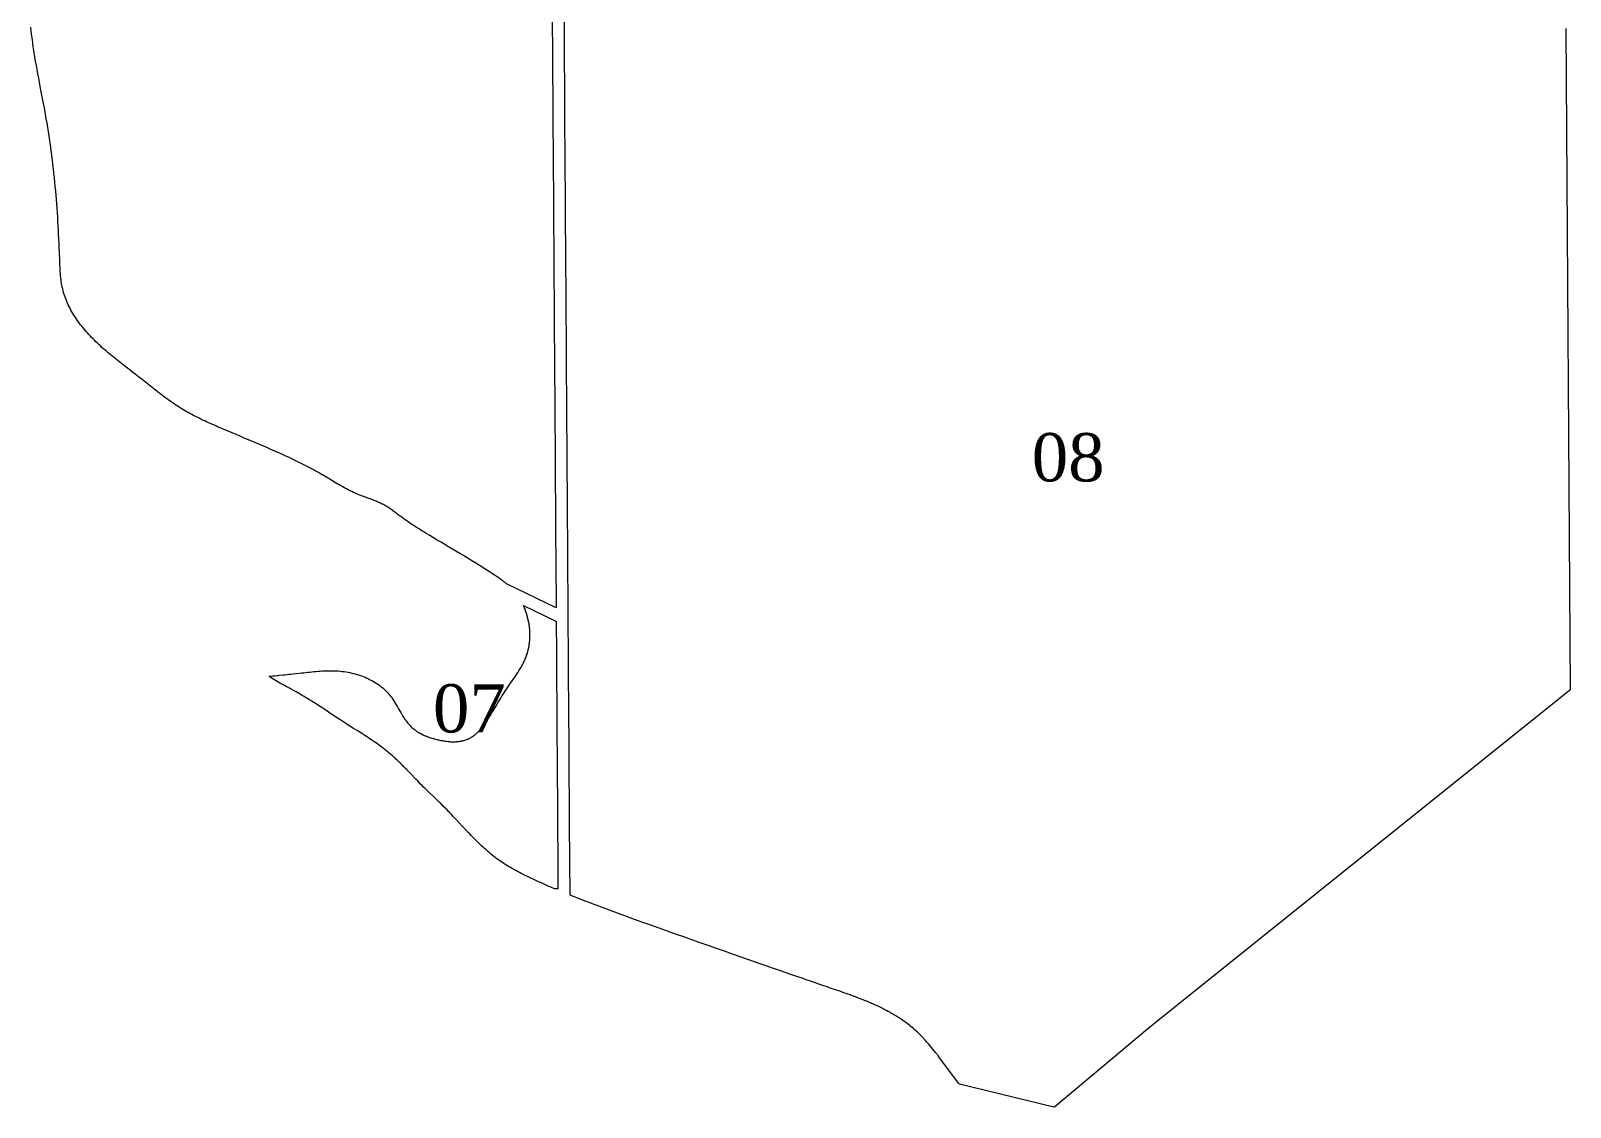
# Model space of a CAD drawing. Extents: x 714962 to 716434, y 7854207 to 7855162.
# Drawn here: x 715169 to 715807, y 7854207 to 7854654 of the extents above; entities that cross this region are included whole.
import ezdxf
from ezdxf.enums import TextEntityAlignment as Align

# ---------------------------------------------------------------- set-up
doc = ezdxf.new("R2010")
doc.units = 0
doc.layers.add('NUMERAÇÕES', color=7, linetype='Continuous')
doc.layers.add('ÁREAS', color=7, linetype='Continuous')
doc.layers.add('NUMERAÇÕES DOS TALHÕES', color=7, linetype='Continuous', true_color=0xffffff)
doc.layers.add('TALHÕES', color=3, linetype='Continuous', lineweight=18, true_color=0x00ff00)
doc.styles.add('AREAS', font='times.ttf')

# ---------------------------------------------------------------- blocks, each defined once
blk = doc.blocks.new('area_de_talhao')
at = {"layer": 'NUMERAÇÕES', "linetype": 'Continuous', "style": 'AREAS'}
blk.add_attdef('NRO', text='', height=20, dxfattribs=at).set_placement((0, 6.08), align=Align.CENTER)
at = {"layer": 'ÁREAS', "linetype": 'Continuous', "style": 'AREAS', "flags": 1}
for tag, height, p in [('AREAREAL', 0.001, (0, 0)), ('AREA', 20, (0, -23.92))]:
    blk.add_attdef(tag, text='', height=height, dxfattribs=at).set_placement(p, align=Align.CENTER)

msp = doc.modelspace()

# ---------------------------------------------------------------- linework, layer by layer
at = {"layer": 'TALHÕES', "lineweight": 18}
for points in [[(715385.13, 7854657.65), (715385.13, 7854654.02), (715385.16, 7854649.01), (715385.19, 7854644.03), (715385.23, 7854639.05), (715385.26, 7854634.06), (715385.29, 7854629.08), (715385.36, 7854619.11), (715385.39, 7854614.12), (715385.46, 7854604.16), (715385.49, 7854599.17), (715385.52, 7854594.19), (715385.56, 7854589.2), (715385.62, 7854579.23), (715385.65, 7854574.25), (715385.72, 7854564.28), (715385.75, 7854559.3), (715385.79, 7854554.31), (715385.82, 7854549.33), (715385.85, 7854544.34), (715385.92, 7854534.38), (715385.95, 7854529.39), (715386.02, 7854519.42), (715386.05, 7854514.44), (715386.08, 7854509.45), (715386.12, 7854504.47), (715386.15, 7854499.49), (715386.21, 7854489.52), (715386.25, 7854484.53), (715386.31, 7854474.57), (715386.35, 7854469.58), (715386.38, 7854464.6), (715386.41, 7854459.61), (715386.48, 7854449.64), (715386.51, 7854444.66), (715386.58, 7854434.69), (715386.61, 7854429.71), (715386.68, 7854419.74), (715386.71, 7854414.75), (715386.71, 7854414.63), (715366.19, 7854424.58), (715365.93, 7854424.8), (715365.88, 7854424.85), (715365.52, 7854425.13), (715365.47, 7854425.18), (715365.12, 7854425.46), (715365.06, 7854425.5), (715364.7, 7854425.77), (715364.66, 7854425.81), (715364.29, 7854426.08), (715364.25, 7854426.11), (715363.89, 7854426.38), (715363.84, 7854426.41), (715363.48, 7854426.66), (715363.43, 7854426.7), (715362.68, 7854427.22), (715362.61, 7854427.27), (715361.47, 7854428.04), (715361.43, 7854428.07), (715360.68, 7854428.56), (715360.66, 7854428.57), (715359.9, 7854429.07), (715359.88, 7854429.07), (715359.12, 7854429.57), (715359.11, 7854429.58), (715357.58, 7854430.55), (715357.56, 7854430.57), (715356.03, 7854431.54), (715356.01, 7854431.55), (715354.48, 7854432.51), (715354.46, 7854432.52), (715352.93, 7854433.47), (715352.91, 7854433.48), (715351.37, 7854434.42), (715351.36, 7854434.43), (715349.82, 7854435.37), (715349.81, 7854435.38), (715348.27, 7854436.31), (715348.26, 7854436.32), (715346.71, 7854437.25), (715346.71, 7854437.25), (715345.16, 7854438.18), (715345.15, 7854438.18), (715342.06, 7854440.02), (715342.06, 7854440.03), (715338.96, 7854441.86), (715337.42, 7854442.78), (715335.89, 7854443.69), (715334.37, 7854444.61), (715332.85, 7854445.53), (715332.09, 7854445.99), (715331.34, 7854446.45), (715330.6, 7854446.92), (715329.85, 7854447.39), (715329.11, 7854447.86), (715328.38, 7854448.33), (715327.64, 7854448.81), (715326.91, 7854449.28), (715326.19, 7854449.77), (715325.47, 7854450.25), (715324.76, 7854450.74), (715324.05, 7854451.24), (715323.34, 7854451.74), (715322.64, 7854452.24), (715321.94, 7854452.75), (715321.23, 7854453.28), (715319.79, 7854454.37), (715319.75, 7854454.4), (715319.02, 7854454.94), (715318.95, 7854454.98), (715318.21, 7854455.51), (715318.14, 7854455.56), (715317.78, 7854455.81), (715317.73, 7854455.84), (715317.35, 7854456.09), (715317.29, 7854456.13), (715316.92, 7854456.38), (715316.85, 7854456.42), (715316.47, 7854456.66), (715316.39, 7854456.71), (715316.01, 7854456.94), (715315.92, 7854456.99), (715315.53, 7854457.21), (715315.44, 7854457.26), (715315.05, 7854457.48), (715314.96, 7854457.52), (715314.57, 7854457.73), (715314.48, 7854457.77), (715314.08, 7854457.97), (715314.01, 7854458.01), (715313.6, 7854458.2), (715313.53, 7854458.23), (715313.12, 7854458.42), (715313.06, 7854458.45), (715312.65, 7854458.63), (715312.58, 7854458.66), (715312.17, 7854458.83), (715312.12, 7854458.86), (715311.7, 7854459.03), (715311.65, 7854459.05), (715311.24, 7854459.21), (715311.18, 7854459.23), (715310.33, 7854459.56), (715310.26, 7854459.59), (715308.97, 7854460.06), (715308.94, 7854460.07), (715307.25, 7854460.67), (715306.44, 7854460.96), (715305.65, 7854461.26), (715304.89, 7854461.55), (715304.14, 7854461.86), (715303.39, 7854462.18), (715302.65, 7854462.52), (715301.9, 7854462.87), (715301.16, 7854463.24), (715300.41, 7854463.62), (715299.68, 7854464.01), (715298.93, 7854464.41), (715298.18, 7854464.82), (715297.43, 7854465.25), (715296.68, 7854465.68), (715295.92, 7854466.12), (715295.17, 7854466.57), (715293.63, 7854467.49), (715292.08, 7854468.42), (715292.08, 7854468.43), (715290.53, 7854469.36), (715290.51, 7854469.37), (715289.73, 7854469.83), (715289.71, 7854469.84), (715288.93, 7854470.3), (715288.91, 7854470.31), (715288.13, 7854470.77), (715288.09, 7854470.78), (715287.31, 7854471.23), (715287.28, 7854471.25), (715286.49, 7854471.69), (715286.45, 7854471.71), (715285.66, 7854472.14), (715285.63, 7854472.16), (715284.84, 7854472.59), (715284.8, 7854472.61), (715284.01, 7854473.03), (715283.98, 7854473.05), (715283.18, 7854473.46), (715283.15, 7854473.48), (715282.34, 7854473.89), (715282.32, 7854473.9), (715281.51, 7854474.31), (715281.49, 7854474.32), (715280.68, 7854474.73), (715280.65, 7854474.74), (715279.84, 7854475.14), (715279.82, 7854475.15), (715279.01, 7854475.54), (715278.99, 7854475.55), (715278.17, 7854475.94), (715278.15, 7854475.95), (715277.34, 7854476.34), (715277.32, 7854476.34), (715276.5, 7854476.73), (715276.49, 7854476.73), (715275.67, 7854477.11), (715275.65, 7854477.12), (715274.83, 7854477.5), (715274.82, 7854477.5), (715274, 7854477.88), (715273.98, 7854477.89), (715272.34, 7854478.63), (715272.32, 7854478.63), (715270.67, 7854479.37), (715270.66, 7854479.37), (715269.01, 7854480.1), (715269, 7854480.11), (715267.35, 7854480.83), (715267.34, 7854480.84), (715265.68, 7854481.56), (715265.67, 7854481.56), (715264.02, 7854482.28), (715264.01, 7854482.28), (715262.35, 7854482.99), (715262.34, 7854483), (715260.69, 7854483.7), (715260.68, 7854483.71), (715259.02, 7854484.41), (715259.01, 7854484.42), (715257.35, 7854485.12), (715257.34, 7854485.12), (715255.68, 7854485.82), (715255.67, 7854485.83), (715252.33, 7854487.22), (715250.68, 7854487.92), (715249.03, 7854488.62), (715247.38, 7854489.32), (715246.56, 7854489.67), (715245.75, 7854490.03), (715244.93, 7854490.38), (715244.13, 7854490.74), (715243.32, 7854491.1), (715242.52, 7854491.46), (715241.72, 7854491.83), (715240.93, 7854492.2), (715240.14, 7854492.57), (715239.36, 7854492.95), (715238.58, 7854493.33), (715237.81, 7854493.72), (715237.04, 7854494.11), (715236.27, 7854494.5), (715235.51, 7854494.9), (715234.76, 7854495.31), (715234.01, 7854495.72), (715233.27, 7854496.13), (715232.53, 7854496.56), (715231.8, 7854496.99), (715231.08, 7854497.42), (715230.36, 7854497.86), (715229.65, 7854498.31), (715228.95, 7854498.77), (715228.24, 7854499.24), (715227.54, 7854499.72), (715226.84, 7854500.2), (715226.14, 7854500.7), (715225.44, 7854501.2), (715224.74, 7854501.71), (715224.04, 7854502.23), (715223.34, 7854502.75), (715222.65, 7854503.28), (715221.95, 7854503.82), (715221.25, 7854504.36), (715220.56, 7854504.9), (715219.16, 7854506.01), (715216.34, 7854508.27), (715214.92, 7854509.39), (715214.9, 7854509.41), (715213.49, 7854510.53), (715213.47, 7854510.54), (715212.05, 7854511.65), (715212.03, 7854511.67), (715210.61, 7854512.77), (715210.6, 7854512.78), (715207.76, 7854514.97), (715206.36, 7854516.06), (715204.96, 7854517.16), (715204.27, 7854517.71), (715203.59, 7854518.25), (715202.91, 7854518.8), (715202.23, 7854519.35), (715201.56, 7854519.91), (715200.9, 7854520.46), (715200.24, 7854521.02), (715199.58, 7854521.58), (715198.93, 7854522.15), (715198.29, 7854522.72), (715197.66, 7854523.29), (715197.03, 7854523.87), (715196.4, 7854524.46), (715195.79, 7854525.05), (715195.18, 7854525.65), (715194.57, 7854526.25), (715193.98, 7854526.86), (715193.39, 7854527.48), (715192.81, 7854528.1), (715192.24, 7854528.73), (715191.68, 7854529.37), (715191.13, 7854530.01), (715190.59, 7854530.66), (715190.05, 7854531.32), (715189.53, 7854531.98), (715189.02, 7854532.65), (715188.53, 7854533.33), (715188.04, 7854534.01), (715187.57, 7854534.7), (715187.11, 7854535.39), (715186.67, 7854536.09), (715186.24, 7854536.79), (715185.82, 7854537.49), (715185.42, 7854538.2), (715185.04, 7854538.92), (715184.67, 7854539.63), (715184.33, 7854540.35), (715183.99, 7854541.07), (715183.68, 7854541.8), (715183.38, 7854542.53), (715183.11, 7854543.26), (715182.85, 7854543.99), (715182.61, 7854544.72), (715182.39, 7854545.46), (715182.19, 7854546.2), (715182.01, 7854546.95), (715181.84, 7854547.71), (715181.69, 7854548.49), (715181.56, 7854549.27), (715181.43, 7854550.07), (715181.33, 7854550.88), (715181.23, 7854551.7), (715181.14, 7854552.53), (715181.07, 7854553.36), (715181, 7854554.21), (715180.95, 7854555.07), (715180.9, 7854555.94), (715180.85, 7854556.82), (715180.81, 7854557.7), (715180.78, 7854558.59), (715180.64, 7854562.23), (715180.64, 7854562.24), (715180.57, 7854564.05), (715180.57, 7854564.06), (715180.49, 7854565.87), (715180.49, 7854565.89), (715180.41, 7854567.69), (715180.41, 7854567.71), (715180.32, 7854569.51), (715180.32, 7854569.53), (715180.23, 7854571.33), (715180.23, 7854571.35), (715180.13, 7854573.15), (715180.13, 7854573.16), (715180.02, 7854574.96), (715180.02, 7854574.98), (715179.91, 7854576.78), (715179.91, 7854576.8), (715179.79, 7854578.59), (715179.79, 7854578.61), (715179.67, 7854580.4), (715179.67, 7854580.42), (715179.54, 7854582.22), (715179.53, 7854582.24), (715179.39, 7854584.03), (715179.39, 7854584.05), (715179.25, 7854585.84), (715179.24, 7854585.87), (715179.09, 7854587.66), (715179.09, 7854587.68), (715178.93, 7854589.47), (715178.92, 7854589.5), (715178.75, 7854591.29), (715178.75, 7854591.31), (715178.57, 7854593.1), (715178.57, 7854593.13), (715178.38, 7854594.92), (715178.38, 7854594.94), (715178.18, 7854596.74), (715178.18, 7854596.76), (715177.97, 7854598.55), (715177.97, 7854598.58), (715177.75, 7854600.37), (715177.75, 7854600.39), (715177.52, 7854602.18), (715177.52, 7854602.21), (715177.29, 7854604), (715177.28, 7854604.02), (715177.04, 7854605.81), (715177.03, 7854605.84), (715176.78, 7854607.62), (715176.78, 7854607.65), (715176.51, 7854609.44), (715176.51, 7854609.46), (715176.24, 7854611.25), (715176.23, 7854611.27), (715175.95, 7854613.05), (715175.95, 7854613.08), (715175.65, 7854614.86), (715175.65, 7854614.89), (715175.35, 7854616.66), (715175.34, 7854616.69), (715175.03, 7854618.46), (715175.03, 7854618.48), (715174.71, 7854620.26), (715174.71, 7854620.27), (715174.38, 7854622.04), (715174.38, 7854622.06), (715174.05, 7854623.83), (715174.05, 7854623.84), (715173.38, 7854627.38), (715173.38, 7854627.39), (715172.71, 7854630.92), (715172.37, 7854632.68), (715172.04, 7854634.44), (715171.72, 7854636.2), (715171.4, 7854637.95), (715171.08, 7854639.71), (715170.78, 7854641.46), (715170.48, 7854643.22), (715170.34, 7854644.09), (715170.2, 7854644.97), (715170.06, 7854645.84), (715169.92, 7854646.72), (715169.79, 7854647.59), (715169.66, 7854648.46), (715169.54, 7854649.34), (715169.42, 7854650.21), (715169.3, 7854651.09), (715169.18, 7854651.97), (715169.07, 7854652.85), (715168.97, 7854653.72), (715168.76, 7854655.51)], [(715805.63, 7854655.01), (715807.44, 7854380.87), (715807.42, 7854380.66), (715807.27, 7854380.51), (715805.1, 7854378.77), (715632.2, 7854239.96), (715632.12, 7854239.89), (715593.59, 7854207.62), (715593.4, 7854207.49), (715593.18, 7854207.53), (715554.09, 7854217.11), (715553.89, 7854217.17), (715553.75, 7854217.33), (715545.41, 7854228.59), (715545.29, 7854228.75), (715544.15, 7854230.17), (715544.14, 7854230.18), (715543.57, 7854230.89), (715543.56, 7854230.9), (715542.98, 7854231.61), (715542.96, 7854231.63), (715542.39, 7854232.33), (715542.36, 7854232.36), (715541.78, 7854233.05), (715541.76, 7854233.08), (715541.17, 7854233.77), (715541.14, 7854233.81), (715540.55, 7854234.49), (715540.51, 7854234.53), (715539.91, 7854235.21), (715539.87, 7854235.25), (715539.26, 7854235.92), (715539.21, 7854235.97), (715538.6, 7854236.63), (715538.54, 7854236.68), (715537.92, 7854237.33), (715537.86, 7854237.39), (715537.23, 7854238.02), (715537.16, 7854238.08), (715536.52, 7854238.7), (715536.44, 7854238.77), (715535.79, 7854239.38), (715535.71, 7854239.44), (715535.04, 7854240.03), (715534.97, 7854240.1), (715534.29, 7854240.67), (715534.22, 7854240.74), (715533.53, 7854241.3), (715533.45, 7854241.36), (715532.75, 7854241.91), (715532.68, 7854241.96), (715531.97, 7854242.5), (715531.9, 7854242.55), (715531.18, 7854243.07), (715531.11, 7854243.12), (715530.38, 7854243.64), (715530.31, 7854243.68), (715529.58, 7854244.18), (715529.51, 7854244.23), (715528.76, 7854244.72), (715528.69, 7854244.76), (715527.94, 7854245.23), (715527.87, 7854245.27), (715527.11, 7854245.74), (715527.05, 7854245.78), (715526.28, 7854246.23), (715526.21, 7854246.27), (715525.44, 7854246.71), (715525.38, 7854246.75), (715524.59, 7854247.18), (715524.53, 7854247.21), (715523.74, 7854247.64), (715523.68, 7854247.67), (715522.88, 7854248.08), (715522.83, 7854248.11), (715522.02, 7854248.52), (715521.96, 7854248.55), (715521.16, 7854248.94), (715521.11, 7854248.97), (715520.29, 7854249.36), (715520.24, 7854249.38), (715519.42, 7854249.76), (715519.37, 7854249.78), (715518.54, 7854250.16), (715518.5, 7854250.18), (715517.66, 7854250.55), (715517.62, 7854250.56), (715516.78, 7854250.93), (715516.75, 7854250.94), (715515.9, 7854251.3), (715515.87, 7854251.31), (715515.02, 7854251.66), (715514.98, 7854251.68), (715514.13, 7854252.02), (715514.1, 7854252.03), (715513.24, 7854252.37), (715513.21, 7854252.38), (715512.36, 7854252.71), (715512.33, 7854252.73), (715511.47, 7854253.05), (715511.44, 7854253.06), (715510.58, 7854253.39), (715510.55, 7854253.4), (715509.69, 7854253.72), (715509.67, 7854253.72), (715508.8, 7854254.04), (715508.78, 7854254.05), (715507.91, 7854254.36), (715507.89, 7854254.37), (715507.02, 7854254.68), (715507.01, 7854254.68), (715506.14, 7854254.99), (715506.12, 7854255), (715504.37, 7854255.6), (715504.36, 7854255.61), (715502.61, 7854256.21), (715502.6, 7854256.22), (715500.86, 7854256.81), (715499.12, 7854257.41), (715497.39, 7854258.01), (715495.66, 7854258.6), (715493.93, 7854259.19), (715492.21, 7854259.79), (715490.49, 7854260.38), (715488.78, 7854260.97), (715487.06, 7854261.56), (715485.36, 7854262.15), (715483.65, 7854262.74), (715480.25, 7854263.92), (715476.85, 7854265.1), (715473.46, 7854266.28), (715470.08, 7854267.45), (715466.7, 7854268.63), (715459.95, 7854270.99), (715456.58, 7854272.18), (715453.2, 7854273.36), (715449.82, 7854274.55), (715446.43, 7854275.74), (715443.04, 7854276.94), (715439.65, 7854278.14), (715436.26, 7854279.34), (715432.86, 7854280.55), (715429.47, 7854281.76), (715426.07, 7854282.97), (715422.68, 7854284.19), (715419.29, 7854285.42), (715415.91, 7854286.64), (715412.53, 7854287.87), (715409.15, 7854289.11), (715407.47, 7854289.73), (715405.79, 7854290.35), (715404.12, 7854290.98), (715402.44, 7854291.6), (715400.77, 7854292.24), (715399.11, 7854292.88), (715397.44, 7854293.52), (715395.78, 7854294.17), (715394.13, 7854294.82), (715392.5, 7854295.47), (715392.47, 7854300.15), (715392.43, 7854305.13), (715392.37, 7854315.1), (715392.33, 7854320.09), (715392.27, 7854330.05), (715392.24, 7854335.04), (715392.17, 7854345.01), (715392.14, 7854349.99), (715392.1, 7854354.98), (715392.07, 7854359.96), (715392.01, 7854369.93), (715391.97, 7854374.91), (715391.91, 7854384.88), (715391.87, 7854389.87), (715391.84, 7854394.85), (715391.81, 7854399.83), (715391.77, 7854404.82), (715391.71, 7854414.79), (715391.68, 7854419.77), (715391.61, 7854429.74), (715391.58, 7854434.72), (715391.51, 7854444.69), (715391.48, 7854449.68), (715391.41, 7854459.65), (715391.38, 7854464.63), (715391.35, 7854469.61), (715391.31, 7854474.6), (715391.25, 7854484.57), (715391.21, 7854489.55), (715391.15, 7854499.52), (715391.12, 7854504.5), (715391.08, 7854509.49), (715391.05, 7854514.47), (715391.02, 7854519.46), (715390.95, 7854529.42), (715390.92, 7854534.41), (715390.85, 7854544.38), (715390.82, 7854549.36), (715390.79, 7854554.35), (715390.75, 7854559.33), (715390.72, 7854564.31), (715390.65, 7854574.28), (715390.62, 7854579.27), (715390.56, 7854589.24), (715390.52, 7854594.22), (715390.49, 7854599.2), (715390.46, 7854604.19), (715390.39, 7854614.16), (715390.36, 7854619.14), (715390.29, 7854629.11), (715390.26, 7854634.09), (715390.23, 7854639.08), (715390.19, 7854644.06), (715390.16, 7854649.05), (715390.13, 7854654.03), (715390.13, 7854657.64)]]:
    msp.add_lwpolyline(points, dxfattribs=at)
msp.add_lwpolyline([(715386.75, 7854409.07), (715386.77, 7854404.79), (715386.81, 7854399.8), (715386.84, 7854394.82), (715386.87, 7854389.83), (715386.91, 7854384.85), (715386.97, 7854374.88), (715387.01, 7854369.9), (715387.07, 7854359.93), (715387.1, 7854354.94), (715387.14, 7854349.96), (715387.17, 7854344.97), (715387.24, 7854335.01), (715387.27, 7854330.02), (715387.34, 7854320.05), (715387.37, 7854315.07), (715387.43, 7854305.1), (715387.47, 7854300.12), (715387.48, 7854298.12), (715386.66, 7854298.12), (715386.23, 7854298.08), (715386.01, 7854298.15), (715384.26, 7854298.9), (715383.45, 7854299.25), (715382.64, 7854299.61), (715381.82, 7854299.97), (715381.01, 7854300.33), (715380.2, 7854300.69), (715379.39, 7854301.06), (715378.58, 7854301.43), (715377.78, 7854301.8), (715376.97, 7854302.17), (715376.17, 7854302.55), (715375.38, 7854302.93), (715374.59, 7854303.31), (715373.8, 7854303.69), (715373.02, 7854304.08), (715372.24, 7854304.47), (715371.47, 7854304.87), (715370.71, 7854305.27), (715369.95, 7854305.68), (715369.2, 7854306.09), (715368.46, 7854306.51), (715367.73, 7854306.93), (715366.99, 7854307.36), (715366.27, 7854307.8), (715365.56, 7854308.24), (715364.86, 7854308.69), (715364.16, 7854309.14), (715363.48, 7854309.61), (715362.81, 7854310.08), (715362.14, 7854310.56), (715361.48, 7854311.05), (715360.83, 7854311.55), (715360.19, 7854312.06), (715359.54, 7854312.59), (715358.9, 7854313.12), (715358.27, 7854313.66), (715357.65, 7854314.21), (715357.02, 7854314.78), (715356.39, 7854315.35), (715355.77, 7854315.94), (715355.15, 7854316.53), (715354.53, 7854317.13), (715353.91, 7854317.74), (715353.3, 7854318.35), (715352.68, 7854318.97), (715352.07, 7854319.6), (715351.46, 7854320.23), (715350.85, 7854320.87), (715350.24, 7854321.51), (715349.01, 7854322.82), (715347.78, 7854324.14), (715346.54, 7854325.47), (715345.3, 7854326.8), (715345.29, 7854326.81), (715344.05, 7854328.13), (715344.03, 7854328.15), (715343.41, 7854328.81), (715343.4, 7854328.82), (715342.77, 7854329.48), (715342.76, 7854329.49), (715342.13, 7854330.14), (715342.11, 7854330.16), (715341.48, 7854330.81), (715341.46, 7854330.83), (715340.83, 7854331.47), (715340.81, 7854331.5), (715340.17, 7854332.14), (715340.15, 7854332.15), (715339.51, 7854332.79), (715339.5, 7854332.81), (715338.86, 7854333.44), (715338.84, 7854333.45), (715338.2, 7854334.09), (715338.19, 7854334.1), (715337.54, 7854334.72), (715337.53, 7854334.74), (715336.23, 7854335.99), (715336.23, 7854335.99), (715333.65, 7854338.48), (715332.38, 7854339.72), (715331.75, 7854340.33), (715331.13, 7854340.95), (715330.51, 7854341.57), (715329.89, 7854342.2), (715329.27, 7854342.83), (715328.65, 7854343.47), (715326.14, 7854346.06), (715326.13, 7854346.08), (715324.87, 7854347.37), (715324.85, 7854347.39), (715324.22, 7854348.03), (715324.2, 7854348.05), (715323.57, 7854348.69), (715323.55, 7854348.71), (715322.91, 7854349.34), (715322.89, 7854349.37), (715322.25, 7854350), (715322.22, 7854350.03), (715321.57, 7854350.65), (715321.55, 7854350.68), (715320.89, 7854351.3), (715320.86, 7854351.34), (715320.2, 7854351.95), (715320.17, 7854351.99), (715319.5, 7854352.6), (715319.46, 7854352.63), (715318.8, 7854353.23), (715318.76, 7854353.27), (715318.07, 7854353.87), (715318.02, 7854353.91), (715317.34, 7854354.49), (715317.29, 7854354.54), (715316.6, 7854355.11), (715316.54, 7854355.16), (715315.84, 7854355.72), (715315.79, 7854355.76), (715315.08, 7854356.32), (715315.03, 7854356.36), (715314.31, 7854356.91), (715314.26, 7854356.94), (715313.55, 7854357.48), (715313.5, 7854357.51), (715312.78, 7854358.04), (715312.73, 7854358.07), (715312, 7854358.59), (715311.96, 7854358.62), (715311.22, 7854359.14), (715311.19, 7854359.16), (715310.44, 7854359.67), (715310.41, 7854359.69), (715309.66, 7854360.2), (715309.63, 7854360.22), (715308.88, 7854360.72), (715308.85, 7854360.73), (715308.1, 7854361.23), (715308.08, 7854361.24), (715307.32, 7854361.74), (715307.3, 7854361.75), (715306.54, 7854362.24), (715306.52, 7854362.25), (715305.76, 7854362.73), (715305.74, 7854362.74), (715304.21, 7854363.71), (715304.2, 7854363.71), (715302.67, 7854364.67), (715301.15, 7854365.62), (715299.65, 7854366.57), (715298.9, 7854367.04), (715298.16, 7854367.52), (715297.42, 7854368), (715296.68, 7854368.48), (715295.19, 7854369.46), (715293.7, 7854370.45), (715290.71, 7854372.43), (715290.7, 7854372.43), (715289.2, 7854373.42), (715289.18, 7854373.43), (715287.68, 7854374.42), (715287.66, 7854374.43), (715286.91, 7854374.92), (715286.89, 7854374.92), (715286.13, 7854375.41), (715286.12, 7854375.42), (715285.36, 7854375.9), (715285.34, 7854375.92), (715284.57, 7854376.4), (715284.55, 7854376.41), (715283.79, 7854376.89), (715283.76, 7854376.9), (715282.99, 7854377.37), (715282.97, 7854377.39), (715282.19, 7854377.86), (715282.17, 7854377.88), (715281.39, 7854378.34), (715281.36, 7854378.36), (715280.57, 7854378.82), (715280.54, 7854378.84), (715279.76, 7854379.29), (715279.72, 7854379.31), (715278.93, 7854379.76), (715278.89, 7854379.78), (715278.09, 7854380.23), (715278.06, 7854380.25), (715277.25, 7854380.69), (715277.22, 7854380.71), (715276.41, 7854381.15), (715276.38, 7854381.16), (715274.75, 7854382.02), (715273.96, 7854382.44), (715273.18, 7854382.86), (715272.41, 7854383.28), (715271.66, 7854383.7), (715270.94, 7854384.12), (715270.24, 7854384.54), (715269.57, 7854384.96), (715268.93, 7854385.39), (715268.32, 7854385.82), (715267.89, 7854386.14), (715267.71, 7854386.31), (715267.9, 7854386.34), (715268.21, 7854386.37), (715268.23, 7854386.37), (715269.17, 7854386.44), (715269.19, 7854386.44), (715270.11, 7854386.52), (715270.13, 7854386.52), (715271.04, 7854386.6), (715271.06, 7854386.6), (715271.96, 7854386.69), (715271.98, 7854386.69), (715273.31, 7854386.82), (715273.33, 7854386.82), (715274.2, 7854386.91), (715274.21, 7854386.91), (715275.08, 7854387), (715275.09, 7854387), (715275.96, 7854387.09), (715275.97, 7854387.09), (715276.82, 7854387.18), (715276.84, 7854387.18), (715278.54, 7854387.37), (715278.55, 7854387.37), (715280.26, 7854387.56), (715281.12, 7854387.66), (715281.98, 7854387.75), (715282.84, 7854387.85), (715283.69, 7854387.94), (715284.55, 7854388.03), (715285.4, 7854388.12), (715286.26, 7854388.2), (715287.11, 7854388.28), (715287.96, 7854388.35), (715288.81, 7854388.41), (715289.66, 7854388.46), (715290.51, 7854388.51), (715291.35, 7854388.54), (715292.19, 7854388.56), (715293.02, 7854388.57), (715293.85, 7854388.56), (715294.68, 7854388.54), (715295.5, 7854388.51), (715296.32, 7854388.46), (715297.14, 7854388.39), (715297.95, 7854388.31), (715298.76, 7854388.21), (715299.56, 7854388.09), (715300.37, 7854387.95), (715301.18, 7854387.79), (715301.98, 7854387.61), (715302.78, 7854387.42), (715303.57, 7854387.2), (715304.36, 7854386.97), (715305.14, 7854386.72), (715305.92, 7854386.45), (715306.68, 7854386.17), (715307.43, 7854385.87), (715308.17, 7854385.55), (715308.9, 7854385.21), (715309.62, 7854384.85), (715310.32, 7854384.48), (715311.01, 7854384.1), (715311.68, 7854383.7), (715312.33, 7854383.28), (715312.97, 7854382.85), (715313.58, 7854382.4), (715314.18, 7854381.94), (715314.76, 7854381.47), (715315.31, 7854380.98), (715315.85, 7854380.48), (715316.36, 7854379.97), (715316.85, 7854379.44), (715317.32, 7854378.91), (715317.77, 7854378.35), (715318.22, 7854377.76), (715318.65, 7854377.14), (715319.09, 7854376.49), (715319.52, 7854375.81), (715319.96, 7854375.1), (715320.39, 7854374.37), (715320.84, 7854373.61), (715321.3, 7854372.82), (715321.76, 7854372.03), (715321.77, 7854372.01), (715322.23, 7854371.22), (715322.25, 7854371.18), (715322.74, 7854370.37), (715322.77, 7854370.31), (715323.01, 7854369.93), (715323.04, 7854369.88), (715323.28, 7854369.49), (715323.32, 7854369.43), (715323.57, 7854369.05), (715323.61, 7854368.98), (715323.87, 7854368.6), (715323.92, 7854368.53), (715324.18, 7854368.16), (715324.24, 7854368.07), (715324.5, 7854367.72), (715324.57, 7854367.63), (715324.85, 7854367.26), (715324.93, 7854367.16), (715325.21, 7854366.81), (715325.31, 7854366.7), (715325.6, 7854366.37), (715325.7, 7854366.25), (715326, 7854365.92), (715326.11, 7854365.8), (715326.42, 7854365.49), (715326.55, 7854365.36), (715326.87, 7854365.05), (715327.01, 7854364.92), (715327.34, 7854364.63), (715327.49, 7854364.51), (715327.83, 7854364.23), (715327.98, 7854364.11), (715328.33, 7854363.85), (715328.48, 7854363.74), (715328.84, 7854363.49), (715328.98, 7854363.39), (715329.35, 7854363.16), (715329.49, 7854363.07), (715329.87, 7854362.84), (715330.01, 7854362.76), (715330.39, 7854362.54), (715330.53, 7854362.47), (715330.92, 7854362.27), (715331.05, 7854362.2), (715331.45, 7854362.01), (715331.57, 7854361.95), (715331.98, 7854361.77), (715332.1, 7854361.72), (715332.52, 7854361.54), (715332.63, 7854361.5), (715333.06, 7854361.32), (715333.16, 7854361.28), (715333.58, 7854361.13), (715333.68, 7854361.1), (715334.12, 7854360.94), (715334.2, 7854360.91), (715334.65, 7854360.77), (715334.73, 7854360.74), (715335.18, 7854360.6), (715335.25, 7854360.58), (715335.71, 7854360.45), (715335.78, 7854360.43), (715336.24, 7854360.3), (715336.3, 7854360.29), (715336.76, 7854360.17), (715336.82, 7854360.15), (715337.29, 7854360.04), (715337.34, 7854360.02), (715337.81, 7854359.91), (715337.88, 7854359.9), (715338.35, 7854359.79), (715338.42, 7854359.78), (715338.89, 7854359.68), (715338.97, 7854359.66), (715339.44, 7854359.57), (715339.53, 7854359.56), (715340, 7854359.47), (715340.09, 7854359.46), (715340.57, 7854359.38), (715340.67, 7854359.37), (715341.13, 7854359.31), (715341.24, 7854359.29), (715341.73, 7854359.24), (715341.84, 7854359.22), (715342.31, 7854359.18), (715342.44, 7854359.17), (715342.91, 7854359.14), (715343.04, 7854359.13), (715343.51, 7854359.12), (715343.66, 7854359.11), (715344.12, 7854359.11), (715344.28, 7854359.11), (715344.74, 7854359.12), (715344.91, 7854359.12), (715345.36, 7854359.15), (715345.54, 7854359.16), (715345.99, 7854359.2), (715346.18, 7854359.23), (715346.63, 7854359.28), (715346.83, 7854359.31), (715347.27, 7854359.39), (715347.48, 7854359.43), (715347.91, 7854359.53), (715348.14, 7854359.58), (715348.56, 7854359.69), (715348.8, 7854359.76), (715349.21, 7854359.9), (715349.46, 7854359.99), (715349.86, 7854360.14), (715350.12, 7854360.24), (715350.51, 7854360.42), (715350.77, 7854360.55), (715351.15, 7854360.74), (715351.41, 7854360.89), (715351.78, 7854361.11), (715352.02, 7854361.26), (715352.38, 7854361.5), (715352.59, 7854361.65), (715352.93, 7854361.91), (715353.12, 7854362.06), (715353.46, 7854362.34), (715353.62, 7854362.48), (715353.95, 7854362.78), (715354.1, 7854362.92), (715354.42, 7854363.23), (715354.54, 7854363.36), (715354.85, 7854363.69), (715354.96, 7854363.8), (715355.26, 7854364.14), (715355.35, 7854364.25), (715355.65, 7854364.6), (715355.73, 7854364.7), (715356.03, 7854365.07), (715356.09, 7854365.16), (715356.37, 7854365.51), (715356.42, 7854365.59), (715356.7, 7854365.97), (715356.75, 7854366.03), (715357.02, 7854366.41), (715357.06, 7854366.47), (715357.32, 7854366.85), (715357.35, 7854366.89), (715357.62, 7854367.28), (715357.64, 7854367.31), (715357.9, 7854367.7), (715357.92, 7854367.73), (715358.43, 7854368.51), (715358.46, 7854368.56), (715359.21, 7854369.73), (715359.24, 7854369.77), (715359.72, 7854370.55), (715359.74, 7854370.57), (715360.22, 7854371.35), (715360.23, 7854371.37), (715360.7, 7854372.14), (715360.71, 7854372.16), (715361.18, 7854372.93), (715361.19, 7854372.94), (715361.65, 7854373.71), (715361.66, 7854373.72), (715362.57, 7854375.25), (715363.48, 7854376.75), (715363.93, 7854377.5), (715364.39, 7854378.23), (715364.84, 7854378.96), (715365.29, 7854379.68), (715365.75, 7854380.39), (715366.21, 7854381.1), (715366.69, 7854381.81), (715367.17, 7854382.52), (715367.68, 7854383.25), (715368.2, 7854383.99), (715368.72, 7854384.73), (715368.73, 7854384.75), (715369.25, 7854385.49), (715369.27, 7854385.52), (715369.79, 7854386.26), (715369.81, 7854386.31), (715370.33, 7854387.07), (715370.36, 7854387.12), (715370.86, 7854387.88), (715370.91, 7854387.96), (715371.4, 7854388.74), (715371.44, 7854388.8), (715371.67, 7854389.18), (715371.7, 7854389.23), (715371.93, 7854389.62), (715371.96, 7854389.67), (715372.19, 7854390.06), (715372.22, 7854390.12), (715372.44, 7854390.51), (715372.48, 7854390.57), (715372.69, 7854390.97), (715372.73, 7854391.04), (715372.93, 7854391.44), (715372.97, 7854391.51), (715373.17, 7854391.91), (715373.21, 7854391.99), (715373.41, 7854392.39), (715373.44, 7854392.47), (715373.63, 7854392.88), (715373.67, 7854392.97), (715373.85, 7854393.38), (715373.89, 7854393.47), (715374.06, 7854393.89), (715374.1, 7854393.98), (715374.26, 7854394.4), (715374.3, 7854394.5), (715374.45, 7854394.93), (715374.49, 7854395.03), (715374.63, 7854395.44), (715374.67, 7854395.55), (715374.81, 7854396), (715374.84, 7854396.12), (715374.97, 7854396.55), (715375, 7854396.67), (715375.11, 7854397.11), (715375.14, 7854397.23), (715375.25, 7854397.67), (715375.27, 7854397.79), (715375.37, 7854398.23), (715375.39, 7854398.35), (715375.47, 7854398.8), (715375.49, 7854398.91), (715375.57, 7854399.38), (715375.59, 7854399.49), (715375.65, 7854399.93), (715375.66, 7854400.04), (715375.71, 7854400.5), (715375.73, 7854400.61), (715375.77, 7854401.08), (715375.78, 7854401.18), (715375.81, 7854401.65), (715375.82, 7854401.75), (715375.84, 7854402.22), (715375.85, 7854402.33), (715375.86, 7854402.79), (715375.86, 7854402.9), (715375.87, 7854403.37), (715375.87, 7854403.47), (715375.86, 7854403.94), (715375.86, 7854404.04), (715375.84, 7854404.51), (715375.84, 7854404.61), (715375.81, 7854405.08), (715375.81, 7854405.18), (715375.77, 7854405.65), (715375.76, 7854405.75), (715375.72, 7854406.22), (715375.71, 7854406.32), (715375.66, 7854406.79), (715375.65, 7854406.89), (715375.58, 7854407.36), (715375.57, 7854407.46), (715375.5, 7854407.93), (715375.48, 7854408.02), (715375.4, 7854408.49), (715375.38, 7854408.59), (715375.29, 7854409.05), (715375.27, 7854409.15), (715375.17, 7854409.61), (715375.15, 7854409.71), (715375.04, 7854410.17), (715375.02, 7854410.26), (715374.9, 7854410.72), (715374.88, 7854410.82), (715374.75, 7854411.27), (715374.73, 7854411.37), (715374.59, 7854411.82), (715374.56, 7854411.92), (715374.42, 7854412.37), (715374.39, 7854412.46), (715374.24, 7854412.91), (715374.2, 7854413), (715374.04, 7854413.45), (715374.01, 7854413.54), (715373.84, 7854413.98), (715373.8, 7854414.08), (715373.62, 7854414.51), (715373.58, 7854414.61), (715373.4, 7854415.04), (715373.36, 7854415.13), (715373.16, 7854415.56), (715373.12, 7854415.65), (715373.11, 7854415.67), (715386.62, 7854409.12), (715386.75, 7854409.07)], close=True, dxfattribs=at)

# ---------------------------------------------------------------- block references
at = {"layer": 'NUMERAÇÕES DOS TALHÕES'}
ref = msp.add_blockref('area_de_talhao', (715599.16, 7854461.05), dxfattribs=at)
ref.add_attrib('NRO', '08', dxfattribs={"layer": 'NUMERAÇÕES', "height": 20, "style": 'AREAS'}).set_placement((715599.16, 7854467.12), align=Align.CENTER)
ref = msp.add_blockref('area_de_talhao', (715350.72, 7854356.88), dxfattribs=at)
ref.add_attrib('NRO', '07', dxfattribs={"layer": 'NUMERAÇÕES', "height": 20, "style": 'AREAS'}).set_placement((715350.72, 7854362.96), align=Align.CENTER)

doc.saveas('drawing.dxf')
